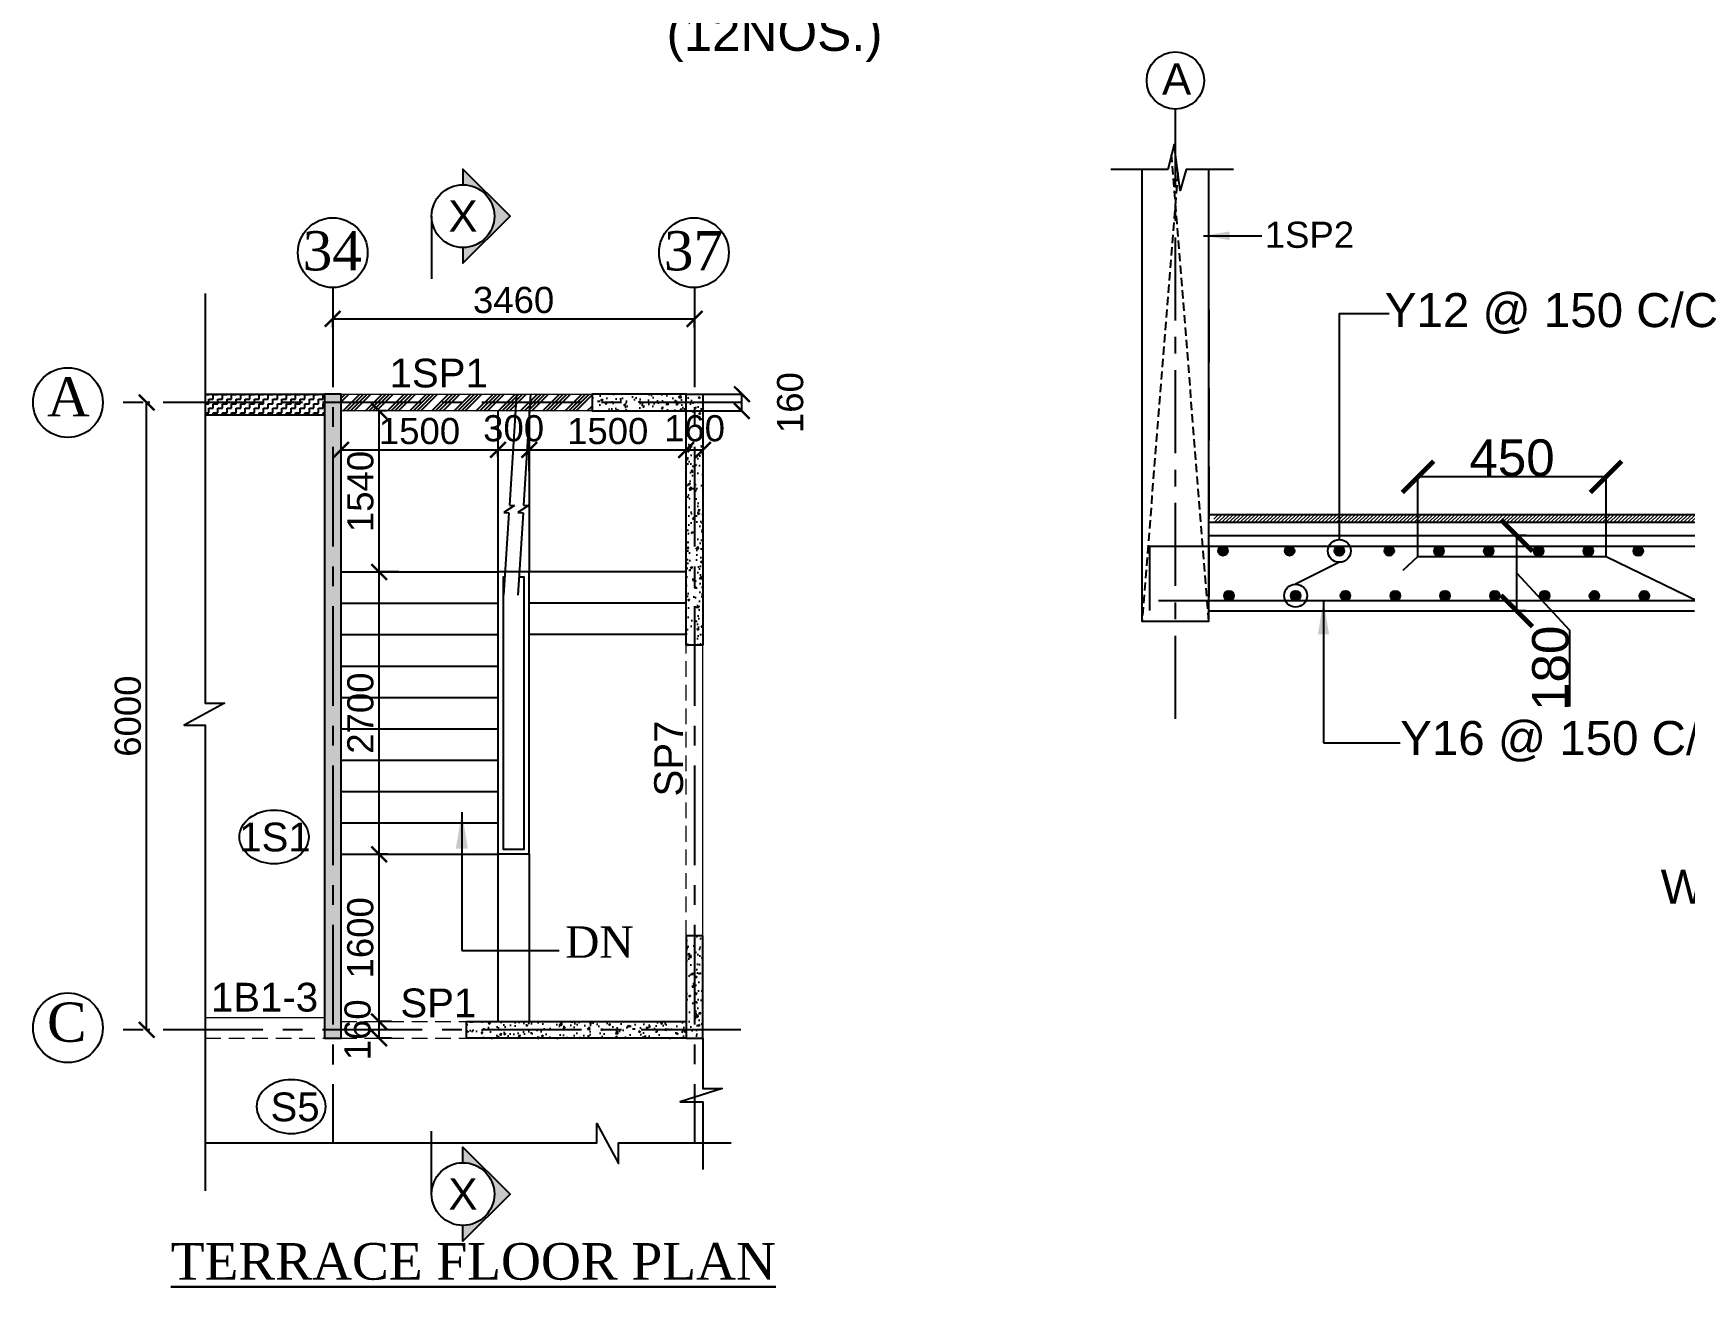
# Model space of a CAD drawing. Header units: inches. Extents: x 42351 to 118476, y -157843 to -108551.
# Drawn here: x 64314 to 80110, y -143791 to -131799 of the extents above; entities that cross this region are included whole.
import ezdxf
from ezdxf.enums import TextEntityAlignment as Align

# ---------------------------------------------------------------- set-up
doc = ezdxf.new("R2010")
doc.units = ezdxf.units.IN
doc.header["$MEASUREMENT"] = 0
for name, pattern in [('CENTER', [50.8, 31.75, -6.35, 6.35, -6.35]), ('Hidden', [3, 2, -1]), ('HIDDEN2', [4.7625, 3.175, -1.5875])]:
    doc.linetypes.add(name, pattern=pattern)
for name, color, linetype in [('1', 8, 'Continuous'), ('160 R.C. WALL HAT', 8, 'Continuous'), ('160 R.C.WALL', 6, 'Continuous'), ('2', 5, 'Continuous'), ('200 R.C. WALL', 8, 'Continuous'), ('200THK R.C WALL HAT', 253, 'Continuous'), ('4', 4, 'Continuous'), ('5', 2, 'Continuous'), ('AR-Elevation-3', 15, 'Continuous'), ('ARROW', 5, 'Continuous'), ('DIM', 251, 'Continuous'), ('GIRD CIR', 1, 'Continuous'), ('GIRD TEXT', 4, 'Continuous'), ('GRID', 8, 'CENTER'), ('GRID DIM', 4, 'Continuous'), ('NON STRUC R.C.WALL', 6, 'Continuous'), ('SECOND FLOOR BEAM', 6, 'Continuous'), ('SECOND FLOOR SLAB', 4, 'Continuous'), ('SLAB TXT', 4, 'Continuous'), ('SPANRAL BEAM', 3, 'Continuous'), ('STEP LINE', 6, 'Continuous')]:
    doc.layers.add(name, color=color, linetype=linetype)
for name, color, linetype, lineweight in [('BEAMS', 3, 'Continuous', 0), ('GRID NO', 4, 'Continuous', 9), ('HATCH', 252, 'Continuous', 9), ('inner wall', 4, 'Continuous', 30), ('SLAB CIR', 1, 'Continuous', 25), ('text', 4, 'Continuous', 30)]:
    doc.layers.add(name, color=color, linetype=linetype, lineweight=lineweight)
doc.styles.add('Arial', font='arial.ttf', dxfattribs={"height": 400})
doc.styles.add('KUMAR', font='romantic.ttf')
doc.styles.add('T-200', font='arial.ttf', dxfattribs={"height": 300})
doc.styles.add('T200', font='sanss___.ttf', dxfattribs={"height": 250})
doc.styles.add('T300', font='sanss___.ttf', dxfattribs={"height": 350})
doc.styles.add('T400', font='romantic.ttf')
doc.dimstyles.new('SCALE - 25', dxfattribs={"dimtxt": 325, "dimasz": 300, "dimexe": 4, "dimexo": 0, "dimgap": 1, "dimtad": 1, "dimdec": 0, "dimlfac": 0.25, "dimrnd": 5, "dimzin": 3, "dimdsep": 46, "dimtxsty": 'T300', "dimblk": 'ARCHTICK', "dimcen": 0.09, "dimdle": 4, "dimclrd": 5, "dimclre": 8, "dimclrt": 1, "dimadec": 0, "dimazin": 0, "dimtfac": 1, "dimtdec": 0, "dimtix": 1, "dimtofl": 0, "dimtmove": 2, "dimatfit": 3, "dimfxl": 0, "dimtolj": 1, "dimtzin": 0, "dimarcsym": 2})
doc.dimstyles.new('T 200', dxfattribs={"dimtxt": 250, "dimasz": 150, "dimexe": 1, "dimexo": 0, "dimgap": 50, "dimtad": 1, "dimdec": 0, "dimdsep": 46, "dimtxsty": 'T200', "dimblk": 'ARCHTICK', "dimcen": 2.5, "dimdle": 1, "dimclrd": 5, "dimclre": 253, "dimclrt": 1, "dimadec": 0, "dimazin": 0, "dimtfac": 1, "dimtdec": 0, "dimtmove": 2, "dimatfit": 3, "dimfxl": 0, "dimarcsym": 0})
doc.dimstyles.new('T 300', dxfattribs={"dimtxt": 250, "dimasz": 150, "dimexe": 1, "dimexo": 0, "dimgap": 50, "dimtad": 1, "dimdec": 0, "dimrnd": 5, "dimdsep": 46, "dimtxsty": 'T200', "dimblk": 'ARCHTICK', "dimcen": 2.5, "dimdle": 1, "dimclrd": 5, "dimclre": 253, "dimclrt": 4, "dimadec": 0, "dimazin": 0, "dimtfac": 1, "dimtdec": 0, "dimtmove": 2, "dimatfit": 3, "dimfxl": 0, "dimarcsym": 0})
pattern_1 = [(50, (2204449.76, 94343.4), (179.315046, -15.688034), [18.75, -206.25]), (355, (2204449.76, 94343.4), (-34.687833, 188.048033), [15, -165]), (100.451444, (2204464.7, 94342.1), (144.627212, 172.359998), [15.935048, -175.285528]), (46.1842, (2204449.76, 94393.4), (266.810333, -41.37982), [28.125, -309.375]), (96.635635, (2204472, 94389.96), (233.665486, 243.52965), [23.902586, -262.92844]), (351.184164, (2204449.76, 94393.4), (233.665486, 243.52965), [22.5, -247.5]), (21, (2204474.76, 94380.9), (149.226763, -100.654723), [18.75, -206.25]), (326, (2204474.76, 94380.9), (60.828833, 181.287511), [15, -165]), (71.451445, (2204487.2, 94372.52), (210.055594, 80.632788), [15.935047, -175.285528]), (37.5, (2204449.757, 94343.41), (3.0399638, 83.2234635), [0, -163, 0, -167.5, 0, -165.625]), (7.5, (2204449.76, 94343.41), (65.7673844, 98.602928), [0, -95.5, 0, -159.25, 0, -63.125]), (327.5, (2204394.01, 94343.41), (133.455609, -5.638718), [0, -62.5, 0, -195, 0, -258.75]), (317.5, (2204369.01, 94343.41), (145.7965423, 25.0262456), [0, -81.25, 0, -129.5, 0, -183.75])]

# ---------------------------------------------------------------- blocks, each defined once
blk = doc.blocks.new('_ARCHTICK')
at = {"color": 0, "linetype": 'ByBlock', "const_width": 0.15}
blk.add_lwpolyline([(-0.5, -0.5), (0.5, 0.5)], dxfattribs=at)
blk = doc.blocks.new('*D66')
at = {"layer": 'Defpoints', "color": 0}
for p in [(65400, -135333), (65429, -135333, 15), (65429, -141332, 15)]:
    blk.add_point(p, dxfattribs=at)
at = {"layer": 'GRID DIM', "color": 253, "lineweight": -2}
for p, q in [((65429, -135333), (65399, -135333)), ((65429, -141332), (65399, -141332))]:
    blk.add_line(p, q, dxfattribs=at)
at = {"layer": 'GRID DIM', "color": 5, "lineweight": -2}
blk.add_line((65400, -141333), (65400, -135332), dxfattribs=at)
at = {"layer": 'GRID DIM', "color": 5, "lineweight": -2, "xscale": 150, "yscale": 150, "zscale": 150}
for p, rotation in [((65400, -135333), 90), ((65400, -141332), 270)]:
    blk.add_blockref('_ARCHTICK', p, dxfattribs=dict(at, rotation=rotation))
at = {"layer": 'GRID DIM', "color": 4, "insert": (65221, -138332), "char_height": 250, "attachment_point": 5, "rotation": 90, "style": 'T200'}
blk.add_mtext('6000', dxfattribs=at)
blk = doc.blocks.new('*D67')
at = {"layer": 'Defpoints', "color": 0}
for p in [(70639, -134532), (67179, -134615, 15), (70639, -134615, 15)]:
    blk.add_point(p, dxfattribs=at)
at = {"layer": 'GRID DIM', "color": 5, "lineweight": -2}
blk.add_line((67178, -134532), (70640, -134532), dxfattribs=at)
at = {"layer": 'GRID DIM', "color": 253, "lineweight": -2}
for p, q in [((67179, -134615), (67179, -134531)), ((70639, -134615), (70639, -134531))]:
    blk.add_line(p, q, dxfattribs=at)
at = {"layer": 'GRID DIM', "color": 5, "lineweight": -2, "xscale": 150, "yscale": 150, "zscale": 150, "rotation": 180}
blk.add_blockref('_ARCHTICK', (67179, -134532), dxfattribs=at)
at = {"layer": 'GRID DIM', "color": 5, "lineweight": -2, "xscale": 150, "yscale": 150, "zscale": 150}
blk.add_blockref('_ARCHTICK', (70639, -134532), dxfattribs=at)
at = {"layer": 'GRID DIM', "color": 4, "insert": (68909, -134353), "char_height": 250, "attachment_point": 5, "style": 'T200'}
blk.add_mtext('3460', dxfattribs=at)
blk = doc.blocks.new('*D68')
at = {"layer": 'Defpoints', "color": 0}
for p in [(70559, -135253, 15), (71092, -135253), (70559, -135413, 15)]:
    blk.add_point(p, dxfattribs=at)
at = {"layer": 'DIM', "color": 253, "lineweight": -2}
for p, q in [((70559, -135253), (71093, -135253)), ((70559, -135413), (71093, -135413))]:
    blk.add_line(p, q, dxfattribs=at)
at = {"layer": 'DIM', "color": 5, "lineweight": -2}
blk.add_line((71092, -135414), (71092, -135252), dxfattribs=at)
at = {"layer": 'DIM', "color": 5, "lineweight": -2, "xscale": 150, "yscale": 150, "zscale": 150}
for p, rotation in [((71092, -135253), 90), ((71092, -135413), 270)]:
    blk.add_blockref('_ARCHTICK', p, dxfattribs=dict(at, rotation=rotation))
at = {"layer": 'DIM', "color": 1, "insert": (71555, -135333), "char_height": 250, "attachment_point": 5, "rotation": 90, "style": 'T200'}
blk.add_mtext('160', dxfattribs=at)
blk = doc.blocks.new('*D69')
at = {"layer": 'Defpoints', "color": 0}
for p in [(67623, -141252), (67742, -141252, 15), (67742, -141412, 15)]:
    blk.add_point(p, dxfattribs=at)
at = {"layer": 'DIM', "color": 253, "lineweight": -2}
for p, q in [((67742, -141252), (67622, -141252)), ((67742, -141412), (67622, -141412))]:
    blk.add_line(p, q, dxfattribs=at)
at = {"layer": 'DIM', "color": 5, "lineweight": -2}
blk.add_line((67623, -141413), (67623, -141251), dxfattribs=at)
at = {"layer": 'DIM', "color": 5, "lineweight": -2, "xscale": 150, "yscale": 150, "zscale": 150}
for p, rotation in [((67623, -141252), 90), ((67623, -141412), 270)]:
    blk.add_blockref('_ARCHTICK', p, dxfattribs=dict(at, rotation=rotation))
at = {"layer": 'DIM', "color": 1, "insert": (67418, -141332), "char_height": 250, "attachment_point": 5, "rotation": 90, "style": 'T200'}
blk.add_mtext('160', dxfattribs=at)
blk = doc.blocks.new('*D70')
at = {"layer": 'Defpoints', "color": 0}
for p in [(67623, -139653), (67707, -139653, 15), (67742, -141252, 15)]:
    blk.add_point(p, dxfattribs=at)
at = {"layer": 'DIM', "color": 253, "lineweight": -2}
for p, q in [((67707, -139653), (67622, -139653)), ((67742, -141252), (67622, -141252))]:
    blk.add_line(p, q, dxfattribs=at)
at = {"layer": 'DIM', "color": 5, "lineweight": -2}
blk.add_line((67623, -141253), (67623, -139652), dxfattribs=at)
at = {"layer": 'DIM', "color": 5, "lineweight": -2, "xscale": 150, "yscale": 150, "zscale": 150}
for p, rotation in [((67623, -139653), 90), ((67623, -141252), 270)]:
    blk.add_blockref('_ARCHTICK', p, dxfattribs=dict(at, rotation=rotation))
at = {"layer": 'DIM', "color": 1, "insert": (67444, -140452), "char_height": 250, "attachment_point": 5, "rotation": 90, "style": 'T200'}
blk.add_mtext('1600', dxfattribs=at)
blk = doc.blocks.new('*D71')
at = {"layer": 'Defpoints', "color": 0}
for p in [(67623, -136953), (67811, -136953, 15), (67707, -139653, 15)]:
    blk.add_point(p, dxfattribs=at)
at = {"layer": 'DIM', "color": 253, "lineweight": -2}
for p, q in [((67811, -136953), (67622, -136953)), ((67707, -139653), (67622, -139653))]:
    blk.add_line(p, q, dxfattribs=at)
at = {"layer": 'DIM', "color": 5, "lineweight": -2}
blk.add_line((67623, -139654), (67623, -136952), dxfattribs=at)
at = {"layer": 'DIM', "color": 5, "lineweight": -2, "xscale": 150, "yscale": 150, "zscale": 150}
for p, rotation in [((67623, -136953), 90), ((67623, -139653), 270)]:
    blk.add_blockref('_ARCHTICK', p, dxfattribs=dict(at, rotation=rotation))
at = {"layer": 'DIM', "color": 1, "insert": (67445, -138303), "char_height": 250, "attachment_point": 5, "rotation": 90, "style": 'T200'}
blk.add_mtext('2700', dxfattribs=at)
blk = doc.blocks.new('*D72')
at = {"layer": 'Defpoints', "color": 0}
for p in [(67623, -135413), (67693, -135413, 15), (67811, -136953, 15)]:
    blk.add_point(p, dxfattribs=at)
at = {"layer": 'DIM', "color": 253, "lineweight": -2}
for p, q in [((67693, -135413), (67622, -135413)), ((67811, -136953), (67622, -136953))]:
    blk.add_line(p, q, dxfattribs=at)
at = {"layer": 'DIM', "color": 5, "lineweight": -2}
blk.add_line((67623, -136954), (67623, -135412), dxfattribs=at)
at = {"layer": 'DIM', "color": 5, "lineweight": -2, "xscale": 150, "yscale": 150, "zscale": 150}
for p, rotation in [((67623, -135413), 90), ((67623, -136953), 270)]:
    blk.add_blockref('_ARCHTICK', p, dxfattribs=dict(at, rotation=rotation))
at = {"layer": 'DIM', "color": 1, "insert": (67445, -136183), "char_height": 250, "attachment_point": 5, "rotation": 90, "style": 'T200'}
blk.add_mtext('1540', dxfattribs=at)
blk = doc.blocks.new('*D73')
at = {"layer": 'Defpoints', "color": 0}
for p in [(67259, -135848, 15), (68759, -135785), (68759, -135848, 15)]:
    blk.add_point(p, dxfattribs=at)
at = {"layer": 'DIM', "color": 5, "lineweight": -2}
blk.add_line((67258, -135785), (68760, -135785), dxfattribs=at)
at = {"layer": 'DIM', "color": 253, "lineweight": -2}
for p, q in [((67259, -135848), (67259, -135784)), ((68759, -135848), (68759, -135784))]:
    blk.add_line(p, q, dxfattribs=at)
at = {"layer": 'DIM', "color": 5, "lineweight": -2, "xscale": 150, "yscale": 150, "zscale": 150, "rotation": 180}
blk.add_blockref('_ARCHTICK', (67259, -135785), dxfattribs=at)
at = {"layer": 'DIM', "color": 5, "lineweight": -2, "xscale": 150, "yscale": 150, "zscale": 150}
blk.add_blockref('_ARCHTICK', (68759, -135785), dxfattribs=at)
at = {"layer": 'DIM', "color": 1, "insert": (68009, -135607), "char_height": 250, "attachment_point": 5, "style": 'T200'}
blk.add_mtext('1500', dxfattribs=at)
blk = doc.blocks.new('*D74')
at = {"layer": 'Defpoints', "color": 0}
for p in [(68759, -135848, 15), (69059, -135785), (69059, -135988, 15)]:
    blk.add_point(p, dxfattribs=at)
at = {"layer": 'DIM', "color": 5, "lineweight": -2}
blk.add_line((68758, -135785), (69060, -135785), dxfattribs=at)
at = {"layer": 'DIM', "color": 253, "lineweight": -2}
for p, q in [((68759, -135848), (68759, -135784)), ((69059, -135988), (69059, -135784))]:
    blk.add_line(p, q, dxfattribs=at)
at = {"layer": 'DIM', "color": 5, "lineweight": -2, "xscale": 150, "yscale": 150, "zscale": 150, "rotation": 180}
blk.add_blockref('_ARCHTICK', (68759, -135785), dxfattribs=at)
at = {"layer": 'DIM', "color": 5, "lineweight": -2, "xscale": 150, "yscale": 150, "zscale": 150}
blk.add_blockref('_ARCHTICK', (69059, -135785), dxfattribs=at)
at = {"layer": 'DIM', "color": 1, "insert": (68909, -135580), "char_height": 250, "attachment_point": 5, "style": 'T200'}
blk.add_mtext('300', dxfattribs=at)
blk = doc.blocks.new('*D75')
at = {"layer": 'Defpoints', "color": 0}
for p in [(70559, -135785), (69059, -135988, 15), (70559, -135860, 15)]:
    blk.add_point(p, dxfattribs=at)
at = {"layer": 'DIM', "color": 5, "lineweight": -2}
blk.add_line((69058, -135785), (70560, -135785), dxfattribs=at)
at = {"layer": 'DIM', "color": 253, "lineweight": -2}
for p, q in [((69059, -135988), (69059, -135784)), ((70559, -135860), (70559, -135784))]:
    blk.add_line(p, q, dxfattribs=at)
at = {"layer": 'DIM', "color": 5, "lineweight": -2, "xscale": 150, "yscale": 150, "zscale": 150, "rotation": 180}
blk.add_blockref('_ARCHTICK', (69059, -135785), dxfattribs=at)
at = {"layer": 'DIM', "color": 5, "lineweight": -2, "xscale": 150, "yscale": 150, "zscale": 150}
blk.add_blockref('_ARCHTICK', (70559, -135785), dxfattribs=at)
at = {"layer": 'DIM', "color": 1, "insert": (69809, -135607), "char_height": 250, "attachment_point": 5, "style": 'T200'}
blk.add_mtext('1500', dxfattribs=at)
blk = doc.blocks.new('*D76')
at = {"layer": 'Defpoints', "color": 0}
for p in [(70719, -135785), (70719, -135834, 15), (70559, -135860, 15)]:
    blk.add_point(p, dxfattribs=at)
at = {"layer": 'DIM', "color": 5, "lineweight": -2}
blk.add_line((70558, -135785), (70720, -135785), dxfattribs=at)
at = {"layer": 'DIM', "color": 253, "lineweight": -2}
for p, q in [((70559, -135860), (70559, -135784)), ((70719, -135834), (70719, -135784))]:
    blk.add_line(p, q, dxfattribs=at)
at = {"layer": 'DIM', "color": 5, "lineweight": -2, "xscale": 150, "yscale": 150, "zscale": 150, "rotation": 180}
blk.add_blockref('_ARCHTICK', (70559, -135785), dxfattribs=at)
at = {"layer": 'DIM', "color": 5, "lineweight": -2, "xscale": 150, "yscale": 150, "zscale": 150}
blk.add_blockref('_ARCHTICK', (70719, -135785), dxfattribs=at)
at = {"layer": 'DIM', "color": 1, "insert": (70639, -135580), "char_height": 250, "attachment_point": 5, "style": 'T200'}
blk.add_mtext('160', dxfattribs=at)
blk = doc.blocks.new('R1')
at = {"layer": '5'}
h = blk.add_hatch(color=256, dxfattribs=at)
edge = h.paths.add_edge_path()
edge.add_arc((0, 0), 62.5, 0, 360)
at = {"layer": '5', "color": 6}
blk.add_circle((0, 0), 62.5, dxfattribs=at)
blk = doc.blocks.new('*D125')
at = {"layer": 'Defpoints', "color": 0}
for p in [(77556, -136043), (77556, -136805), (79356, -136805)]:
    blk.add_point(p, dxfattribs=at)
at = {"layer": 'DIM', "color": 5, "lineweight": -2}
blk.add_line((79360, -136043), (77552, -136043), dxfattribs=at)
at = {"layer": 'DIM', "color": 8, "lineweight": -2}
for p, q in [((77556, -136805), (77556, -136039)), ((79356, -136805), (79356, -136039))]:
    blk.add_line(p, q, dxfattribs=at)
at = {"layer": 'DIM', "color": 5, "lineweight": -2, "xscale": 300, "yscale": 300, "zscale": 300, "rotation": 180}
blk.add_blockref('_ARCHTICK', (77556, -136043), dxfattribs=at)
at = {"layer": 'DIM', "color": 5, "lineweight": -2, "xscale": 300, "yscale": 300, "zscale": 300}
blk.add_blockref('_ARCHTICK', (79356, -136043), dxfattribs=at)
at = {"layer": 'DIM', "color": 1, "insert": (78456, -135862), "char_height": 350, "attachment_point": 5, "style": 'T300'}
blk.add_mtext('\\A1;450', dxfattribs=at)
blk = doc.blocks.new('*D126')
at = {"layer": 'Defpoints', "color": 0}
for p in [(78502, -136605, 0), (78590, -136605, 0), (78590, -137325, 0)]:
    blk.add_point(p, dxfattribs=at)
at = {"layer": 'DIM', "color": 8, "lineweight": -2}
for p, q in [((78590, -136605, 0), (78498, -136605, 0)), ((78590, -137325, 0), (78498, -137325, 0))]:
    blk.add_line(p, q, dxfattribs=at)
at = {"layer": 'DIM', "color": 5, "lineweight": -2}
for p, q in [((78502, -137329, 0), (78502, -136601, 0)), ((78502, -136965, 0), (79007, -137509, 0)), ((79007, -137509, 0), (79007, -138239, 0))]:
    blk.add_line(p, q, dxfattribs=at)
at = {"layer": 'DIM', "color": 5, "lineweight": -2, "xscale": 300, "yscale": 300, "zscale": 300}
for p, rotation in [((78502, -136605, 0), 90), ((78502, -137325, 0), 270)]:
    blk.add_blockref('_ARCHTICK', p, dxfattribs=dict(at, rotation=rotation))
at = {"layer": 'DIM', "color": 1, "insert": (78826, -137874, 0), "char_height": 350, "attachment_point": 5, "rotation": 90, "style": 'T300'}
blk.add_mtext('\\A1;180', dxfattribs=at)

msp = doc.modelspace()

# ---------------------------------------------------------------- hatches: boundary and pattern name
at = {"layer": '1'}
for points in [[(68874.8, -133549.8), (68424.8, -133999.8), (68424.8, -133849.8, 0.4142136), (68724.8, -133549.8, 0.4142136), (68424.8, -133249.8), (68424.8, -133099.8)], [(68874.8, -142902.5), (68424.8, -142452.5), (68424.8, -142602.5, -0.4142136), (68724.8, -142902.5, -0.4142136), (68424.8, -143202.5), (68424.8, -143352.5)]]:
    msp.add_hatch(color=30, dxfattribs=at).paths.add_polyline_path(points)
at = {"layer": '160 R.C. WALL HAT'}
h = msp.add_hatch(dxfattribs=at)
h.set_pattern_fill('AR-CONC', color=256, scale=25)
h.set_pattern_definition([(50, (2204469.76, 94343.4), (179.315046, -15.688034), [18.75, -206.25]), (355, (2204469.76, 94343.4), (-34.687833, 188.048033), [15, -165]), (100.451444, (2204484.7, 94342.1), (144.627212, 172.359998), [15.935048, -175.285528]), (46.1842, (2204469.76, 94393.4), (266.810333, -41.37982), [28.125, -309.375]), (96.635635, (2204492, 94389.96), (233.665486, 243.52965), [23.902586, -262.92844]), (351.184164, (2204469.76, 94393.4), (233.665486, 243.52965), [22.5, -247.5]), (21, (2204494.76, 94380.9), (149.226763, -100.654723), [18.75, -206.25]), (326, (2204494.76, 94380.9), (60.828833, 181.287511), [15, -165]), (71.451445, (2204507.2, 94372.52), (210.055594, 80.632788), [15.935047, -175.285528]), (37.5, (2204469.757, 94343.41), (3.0399638, 83.2234635), [0, -163, 0, -167.5, 0, -165.625]), (7.5, (2204469.76, 94343.41), (65.7673844, 98.602928), [0, -95.5, 0, -159.25, 0, -63.125]), (327.5, (2204414.01, 94343.41), (133.455609, -5.638718), [0, -62.5, 0, -195, 0, -258.75]), (317.5, (2204389.01, 94343.41), (145.7965423, 25.0262456), [0, -81.25, 0, -129.5, 0, -183.75])])
h.paths.add_polyline_path([(67259.2, -135252.5), (67099.2, -135252.5), (67099.2, -141412.4), (67259.2, -141412.4)])
h = msp.add_hatch(dxfattribs=at)
h.set_pattern_fill('AR-CONC', color=256, scale=25)
h.set_pattern_definition([(50, (2204449.76, 94363.41), (179.315046, -15.688034), [18.75, -206.25]), (355, (2204449.76, 94363.4), (-34.687833, 188.048033), [15, -165]), (100.451444, (2204464.7, 94362.1), (144.627212, 172.359998), [15.935048, -175.285528]), (46.1842, (2204449.76, 94413.4), (266.810333, -41.37982), [28.125, -309.375]), (96.635635, (2204472, 94409.96), (233.665486, 243.52965), [23.902586, -262.92844]), (351.184164, (2204449.76, 94413.4), (233.665486, 243.52965), [22.5, -247.5]), (21, (2204474.76, 94400.91), (149.226763, -100.654723), [18.75, -206.25]), (326, (2204474.76, 94400.9), (60.828833, 181.287511), [15, -165]), (71.451445, (2204487.2, 94392.52), (210.055594, 80.632788), [15.935047, -175.285528]), (37.5, (2204449.757, 94363.41), (3.0399638, 83.2234635), [0, -163, 0, -167.5, 0, -165.625]), (7.5, (2204449.76, 94363.41), (65.7673844, 98.602928), [0, -95.5, 0, -159.25, 0, -63.125]), (327.5, (2204394.01, 94363.41), (133.455609, -5.638718), [0, -62.5, 0, -195, 0, -258.75]), (317.5, (2204369.01, 94363.41), (145.7965423, 25.0262456), [0, -81.25, 0, -129.5, 0, -183.75])])
h.paths.add_polyline_path([(70559.2, -135252.5), (69659.2, -135252.5), (69659.2, -135412.5), (70559.2, -135412.5)])
h = msp.add_hatch(dxfattribs=at)
h.set_pattern_fill('AR-CONC', color=256, scale=25)
h.set_pattern_definition(pattern_1)
h.paths.add_polyline_path([(70559.2, -137652.4), (70719.2, -137652.4), (70719.2, -135252.5), (70559.2, -135252.5)])
h = msp.add_hatch(dxfattribs=at)
h.set_pattern_fill('AR-CONC', color=256, scale=25)
h.set_pattern_definition(pattern_1)
h.paths.add_polyline_path([(70719.2, -140432.4), (70559.2, -140432.4), (70559.2, -141412.4), (70719.2, -141412.4)])
h = msp.add_hatch(dxfattribs=at)
h.set_pattern_fill('AR-CONC', color=256, scale=25)
h.set_pattern_definition(pattern_1)
h.paths.add_polyline_path([(68459, -141252.4), (68459, -141412.4), (70559.2, -141412.4), (70559.2, -141252.4)])
at = {"layer": '200THK R.C WALL HAT'}
h = msp.add_hatch(dxfattribs=at)
h.set_pattern_fill('ZIGZAG', color=256, scale=350, style=0)
h.set_pattern_definition([(0, (2204449.757, 94343.407), (43.75, 43.75), [43.75, -43.75]), (90, (2204493.507, 94343.407), (-43.75, 43.75), [43.75, -43.75])])
h.paths.add_polyline_path([(67099.2, -135452.5), (67099.2, -135252.5), (65959.5, -135252.5), (65959.5, -135452.5)])
at = {"layer": 'HATCH'}
h = msp.add_hatch(dxfattribs=at)
h.set_pattern_fill('ANSI31', color=8, scale=200, style=0)
h.set_pattern_definition([(45, (81115.722, -136240.2), (-17.67767, 17.67767), [])])
h.paths.add_polyline_path([(75605, -136405.2), (75605, -136481.2), (80487.4, -136481.2), (80487.4, -136405.2)])
at = {"layer": 'NON STRUC R.C.WALL'}
h = msp.add_hatch(dxfattribs=at)
h.set_pattern_fill('ANSI34', color=1, scale=200)
h.set_pattern_definition([(45, (67279.23, -135412.5), (-106.066, 106.066), []), (45, (67314.58, -135412.5), (-106.066, 106.066), []), (45, (67349.94, -135412.5), (-106.066, 106.066), []), (45, (67385.3, -135412.5), (-106.066, 106.066), [])])
h.paths.add_polyline_path([(67259.2, -135412.5), (69659.2, -135412.5), (69659.2, -135252.5), (67259.2, -135252.5)])

# ---------------------------------------------------------------- linework, layer by layer
at = {"layer": '1', "linetype": 'HIDDEN2', "ltscale": 25}
for p, q in [((75557.4, -137423.3, 0), (75200.6, -132964, 0)), ((75260.4, -133135.6, 0), (74917.4, -137423.3, 0))]:
    msp.add_line(p, q, dxfattribs=at)
at = {"layer": '1', "color": 30}
for p, q in [((68124.8, -133549.8), (68124.8, -134149.8)), ((68124.8, -142902.5), (68124.8, -142302.5))]:
    msp.add_line(p, q, dxfattribs=at)
at = {"layer": '1', "linetype": 'Hidden', "ltscale": 250}
msp.add_line((75557.4, -134445.2), (75557.4, -137325.2), dxfattribs=at)
at = {"layer": '1'}
for p, q in [((68759.2, -136952.5, 14.7), (68759.2, -139652.5, 14.7)), ((69059.2, -136952.5, 14.7), (68759.2, -136952.5, 14.7)), ((69059.2, -139652.5, 14.7), (69059.2, -136952.5, 14.7)), ((69059.2, -139652.5, 14.7), (68759.2, -139652.5, 14.7))]:
    msp.add_line(p, q, dxfattribs=at)
for points, elevation in [([(75792.6, -133104), (75340.9, -133104), (75282.5, -133304.9), (75225.3, -132865.8), (75165.5, -133104), (74619.5, -133104)], 0), ([(68825.1, -137002.5), (68809.2, -137002.5), (68809.2, -139602.5), (69009.2, -139602.5), (69009.2, -137002.5), (68959.5, -137002.5)], 14.7)]:
    msp.add_lwpolyline(points, dxfattribs=dict(at, elevation=elevation))
at = {"layer": '1', "color": 30}
for points in [[(68424.8, -133849.8), (68424.8, -133999.8), (68874.8, -133549.8), (68424.8, -133099.8), (68424.8, -133249.8)], [(68424.8, -142602.5), (68424.8, -142452.5), (68874.8, -142902.5), (68424.8, -143352.5), (68424.8, -143202.5)]]:
    msp.add_lwpolyline(points, dxfattribs=at)
for centre in [(68424.8, -133549.8), (68424.8, -142902.5)]:
    msp.add_circle(centre, 300, dxfattribs=at)
at = {"layer": '160 R.C.WALL'}
msp.add_line((69659.2, -135252.5, 14.7), (69659.2, -135412.5, 14.7), dxfattribs=at)
at = {"layer": '160 R.C.WALL', "elevation": 14.7}
for points in [[(67259.2, -135252.5), (67099.2, -135252.5), (67099.2, -141412.4), (67259.2, -141412.4)], [(69659.2, -135412.5), (70559.2, -135412.5), (70559.2, -135252.5), (69659.2, -135252.5)], [(70719.2, -137652.4), (70559.2, -137652.4), (70559.2, -135252.5), (70719.2, -135252.5)], [(70719.2, -140432.4), (70559.2, -140432.4), (70559.2, -141412.4), (70719.2, -141412.4)], [(70559.2, -141412.4), (68459.2, -141412.4), (68459.2, -141252.4), (70559.2, -141252.4)]]:
    msp.add_lwpolyline(points, close=True, dxfattribs=at)
at = {"layer": '2'}
for points in [[(76805.5, -136642.3), (76805.5, -134481.5), (77280.8, -134481.5)], [(76805.5, -136860.5), (76386.8, -137070.2)]]:
    msp.add_lwpolyline(points, dxfattribs=at)
for centre in [(76805.5, -136751.4), (76386.8, -137179.3)]:
    msp.add_circle(centre, 109.1, dxfattribs=at)
at = {"layer": '200 R.C. WALL', "color": 6, "elevation": 14.7}
msp.add_lwpolyline([(65959.5, -135252.5), (67099.2, -135252.5), (67099.2, -135452.5), (65959.5, -135452.5)], dxfattribs=at)
at = {"layer": '4'}
for p, q in [((75557.4, -136605.2, 0), (80365, -136605.2)), ((75557.4, -137325.2, 0), (80199.7, -137325.2))]:
    msp.add_line(p, q, dxfattribs=at)
at = {"layer": '4', "elevation": 0}
msp.add_lwpolyline([(74917.4, -133104), (74917.4, -137423.3), (75557.4, -137423.3), (75557.4, -133104)], dxfattribs=at)
at = {"layer": '5'}
for p, q in [((74989.7, -136705.2), (80342.1, -136705.2)), ((77556.4, -136805.2), (77412.9, -136939.1)), ((77556.4, -136805.2), (79356.4, -136805.2)), ((79356.4, -136805.2), (92222.6, -143043.3)), ((75074.6, -137225.2, 0), (81185.4, -137225.2))]:
    msp.add_line(p, q, dxfattribs=at)
at = {"layer": '5', "color": 2}
msp.add_line((74989.7, -136705.2, 14.7), (74989.7, -137322.5, 14.7), dxfattribs=at)
at = {"layer": 'AR-Elevation-3', "color": 8}
for p, q in [((81781, -136405.2), (75557.4, -136405.2)), ((81813, -136481.2), (75557.4, -136481.2))]:
    msp.add_line(p, q, dxfattribs=at)
at = {"layer": 'BEAMS', "color": 4, "linetype": 'Continuous', "ltscale": 0.01}
for p, q in [((67259.1, -135252.5, 14.7), (69659.2, -135252.5, 14.7)), ((67259.2, -135412.5, 14.7), (67259.2, -135252.5, 14.7)), ((69659.2, -135412.5, 14.7), (67259.2, -135412.5, 14.7)), ((70719.2, -140432.4, 14.7), (70719.2, -137652.4, 14.7)), ((65959.5, -141212.4, 14.7), (67099.2, -141212.4, 14.7))]:
    msp.add_line(p, q, dxfattribs=at)
at = {"layer": 'BEAMS', "linetype": 'Hidden', "ltscale": 75}
for p, q in [((70559.2, -140432.4, 14.7), (70559.2, -137652.4, 14.7)), ((67259.2, -141252.4, 14.7), (68459.2, -141252.4, 14.7)), ((65959.5, -141412.3, 14.7), (67099.2, -141412.3, 14.7)), ((67259.2, -141412.4, 14.7), (68459.2, -141412.4, 14.7))]:
    msp.add_line(p, q, dxfattribs=at)
at = {"layer": 'DIM'}
for points, elevation in [([(65959.5, -134289.9), (65959.5, -138208.9), (66143.7, -138208.9), (65760.2, -138416.6), (65959.5, -138416.6), (65959.5, -142872.4)], 14.7), ([(70719.2, -141412.4), (70719.2, -141893.4), (70902.9, -141893.4), (70501.6, -142021.5), (70719.2, -142021.5), (70719.2, -142666.4)], 29.5), ([(65959.5, -142411.4), (69704.3, -142411.4), (69704.3, -142227.2), (69912, -142610.7), (69912, -142411.4), (70990.5, -142411.4)], 14.7)]:
    msp.add_lwpolyline(points, dxfattribs=dict(at, elevation=elevation))
at = {"layer": 'GIRD CIR'}
for centre, radius in [((75237.4, -132252.9, 0), 274.3), ((67179.2, -133899.1, 29.5), 333.3), ((70632.9, -133899.1, 29.5), 333.3), ((64646.9, -135332.5, 29.5), 333.3), ((64646.9, -141312.4, 29.5), 333.3)]:
    msp.add_circle(centre, radius, dxfattribs=at)
at = {"layer": 'GRID', "ltscale": 25}
msp.add_line((75237.4, -138356.6, 0), (75237.4, -132527.2, 0), dxfattribs=at)
at = {"layer": 'GRID', "ltscale": 30}
for p, q in [((67179.2, -134232.4, 14.7), (67179.2, -142411.4, 14.7)), ((70639.2, -134232.3, 14.7), (70639.2, -142411.4, 14.7)), ((71082.5, -135332.5, 14.7), (64980.3, -135332.5, 14.7)), ((71082.5, -141332.4, 14.7), (64979.7, -141332.4, 14.7))]:
    msp.add_line(p, q, dxfattribs=at)
at = {"layer": 'SLAB CIR'}
msp.add_ellipse((66618.5, -139487.3, 14), major_axis=(-331, 0), ratio=0.77685, dxfattribs=at)
at = {"layer": 'SLAB CIR', "extrusion": (0, 0, -1)}
msp.add_ellipse((66782.5, -142066.5), major_axis=(331, 0), ratio=0.77685, dxfattribs=at)
at = {"layer": 'STEP LINE'}
for p, q in [((68937.6, -135252.5, 14.7), (68869.4, -136313.7, 14.7)), ((69072.1, -135252.5, 14.7), (69003.8, -136313.7, 14.7)), ((68759.2, -135412.5, 14.7), (68759.2, -136952.5, 14.7)), ((69059.2, -135412.5, 14.7), (69059.2, -136952.5, 14.7)), ((68917.8, -136316.9, 14.7), (68816.3, -136383.4, 14.7)), ((68869.4, -136313.7, 14.7), (68917.8, -136316.9, 14.7)), ((69052.2, -136316.9, 14.7), (68950.8, -136383.4, 14.7)), ((69003.8, -136313.7, 14.7), (69052.2, -136316.9, 14.7)), ((68864.7, -136386.5, 14.7), (68813.9, -137176.1, 14.7)), ((68816.3, -136383.4, 14.7), (68864.7, -136386.5, 14.7)), ((68999.2, -136386.5, 14.7), (68948.4, -137176.1, 14.7)), ((68950.8, -136383.4, 14.7), (68999.2, -136386.5, 14.7)), ((67259.2, -136952.5, 14.7), (68759.2, -136952.5, 14.7)), ((70559.2, -136952.5, 14.7), (69059.2, -136952.5, 14.7)), ((67259.2, -137252.5, 14.7), (68759.2, -137252.5, 14.7)), ((70559.2, -137252.5, 14.7), (69059.2, -137252.5, 14.7)), ((67259.2, -137552.5, 14.7), (68759.2, -137552.5, 14.7)), ((70559.2, -137552.5, 14.7), (69059.2, -137552.5, 14.7)), ((67259.2, -137852.5, 14.7), (68759.2, -137852.5, 14.7)), ((67259.2, -138152.5, 14.7), (68759.2, -138152.5, 14.7)), ((67259.2, -138452.5, 14.7), (68759.2, -138452.5, 14.7)), ((67259.2, -138752.5, 14.7), (68759.2, -138752.5, 14.7)), ((67259.2, -139052.5, 14.7), (68759.2, -139052.5, 14.7)), ((67259.2, -139352.5, 14.7), (68759.2, -139352.5, 14.7)), ((67259.2, -139652.5, 14.7), (68759.2, -139652.5, 14.7)), ((68759.2, -139652.5, 14.7), (68759.2, -141252.4, 14.7)), ((69059.2, -139652.5, 14.7), (69059.2, -141252.4, 14.7))]:
    msp.add_line(p, q, dxfattribs=at)

# ---------------------------------------------------------------- block references
at = {"layer": '5', "color": 3, "xscale": 0.7372799999144111, "yscale": 0.7372799999144111, "zscale": 0.7372799999144111, "rotation": 359.0044604247437}
for p in [(75692, -136751.2, 0), (76329, -136751.2), (76805.5, -136751.4), (77282, -136751.6), (77757.8, -136751.7), (78234.3, -136751.9), (78710.9, -136752.1), (79186.6, -136752.2), (79663.2, -136752.4), (75749.8, -137179.3, 0), (76386.8, -137179.3), (76863.3, -137179.5), (77339.8, -137179.6), (77815.6, -137179.8), (78292.1, -137179.9), (78768.7, -137180.1), (79244.4, -137180.3), (79720.9, -137180.4)]:
    msp.add_blockref('R1', p, dxfattribs=at)

# ---------------------------------------------------------------- texts
at = {"layer": 'GIRD TEXT', "ltscale": 7}
for s, height, style, p in [('A', 300, 'T300', (75109.2, -132388.1, 8.2)), ('34', 375, 'T400', (66892.2, -134068.4)), ('37', 375, 'T400', (70345.9, -134068.4)), ('A', 375, 'T400', (64447.4, -135465.8)), ('C', 375, 'T400', (64447.4, -141445.7))]:
    msp.add_text(s, height=height, dxfattribs=dict(at, style=style)).set_placement(p)
at = {"layer": 'GRID NO', "style": 'T-200'}
for p in [(68424.8, -133549.8), (68424.8, -142902.5)]:
    msp.add_text('X', height=300, dxfattribs=at).set_placement(p, align=Align.MIDDLE)
at = {"layer": 'inner wall', "color": 2, "style": 'KUMAR'}
msp.add_text('DN', height=300, dxfattribs=at).set_placement((69402.4, -140642.3))
at = {"layer": 'SECOND FLOOR BEAM', "style": 'T300'}
msp.add_text('1B1-3', height=275, dxfattribs=at).set_placement((66014.5, -141157.2))
at = {"layer": 'SECOND FLOOR SLAB', "style": 'T300'}
msp.add_text('1S1', height=275, dxfattribs=at).set_placement((66285.5, -139625.3))
at = {"layer": 'SLAB TXT', "style": 'T300'}
msp.add_text('S5', height=275, dxfattribs=at).set_placement((66584.2, -142206.2))
at = {"layer": 'SPANRAL BEAM', "style": 'T300'}
for s, p in [('1SP1', (67722.8, -135188.2)), ('SP1', (67826, -141211.7))]:
    msp.add_text(s, height=275, dxfattribs=at).set_placement(p)
msp.add_text('SP7', height=275, rotation=90, dxfattribs=at).set_placement((70528.6, -139099.9))
at = {"layer": 'text', "color": 6, "style": 'Arial'}
msp.add_text('(12NOS.)', height=350, dxfattribs=at).set_placement((70371.8, -131968.8))
at = {"layer": 'text', "style": 'T300'}
msp.add_text('1SP2', height=250, rotation=0.00006, dxfattribs=at).set_placement((76946.3, -133852.8), align=Align.RIGHT)
at = {"layer": 'text', "color": 3, "style": 'T300'}
for s, p in [('Y12 @ 150 C/C', (77239.9, -134611.2)), ('Y16 @ 150 C/C', (77387.2, -138703.3)), ('WAIST SLAB', (79877.4, -140124.3))]:
    msp.add_text(s, height=325, dxfattribs=at).set_placement(p)
at = {"layer": 'text', "color": 4, "style": 'T400'}
msp.add_text('%%UTERRACE FLOOR PLAN', height=350, dxfattribs=at).set_placement((68524.1, -143546.8), align=Align.MIDDLE)

# ---------------------------------------------------------------- dimensions: what is measured, and where the dimension line sits
at = {"layer": 'DIM', "color": 2}
for base, p1, p2, picture, middle in [((71092.3, -135252.5), (70559.2, -135412.5, 14.7), (70559.2, -135252.5, 14.7), '*D68', (71555.1, -135332.5)), ((67623.4, -135412.5), (67810.8, -136952.5, 14.7), (67692.7, -135412.5, 14.7), '*D72', (67444.7, -136182.5)), ((67623.4, -136952.5), (67706.9, -139652.5, 14.7), (67810.8, -136952.5, 14.7), '*D71', (67444.7, -138302.5)), ((67623.4, -139652.5), (67741.7, -141252.4, 14.7), (67706.9, -139652.5, 14.7), '*D70', (67444.5, -140452.5)), ((67623.4, -141252.4), (67741.7, -141412.4, 14.7), (67741.7, -141252.4, 14.7), '*D69', (67418.5, -141332.4))]:
    dim = msp.add_linear_dim(base=base, p1=p1, p2=p2, angle=90, dimstyle='T 200', override={"dimrnd": 5, "dimfxl": 1.5, "dimarcsym": 2}, dxfattribs=at)
    dim.commit()
    dim.dimension.update_dxf_attribs({"geometry": picture, "text_midpoint": middle})
for base, p1, p2, picture, middle in [((68759.2, -135785.3), (67259.2, -135848, 14.7), (68759.2, -135848, 14.7), '*D73', (68009.2, -135606.6)), ((69059.2, -135785.3), (68759.2, -135848, 14.7), (69059.2, -135988.2, 14.7), '*D74', (68909.2, -135580.4)), ((70559.2, -135785.3), (69059.2, -135988.2, 14.7), (70559.2, -135859.7, 14.7), '*D75', (69809.2, -135606.6)), ((70719.2, -135785.3), (70559.2, -135859.7, 14.7), (70719.2, -135834.1, 14.7), '*D76', (70639.2, -135580.4))]:
    dim = msp.add_linear_dim(base=base, p1=p1, p2=p2, dimstyle='T 200', override={"dimrnd": 5, "dimfxl": 1.5, "dimarcsym": 2}, dxfattribs=at)
    dim.commit()
    dim.dimension.update_dxf_attribs({"geometry": picture, "text_midpoint": middle})
at = {"layer": 'DIM'}
dim = msp.add_linear_dim(base=(77556.4, -136043.2), p1=(79356.4, -136805.2), p2=(77556.4, -136805.2), dimstyle='SCALE - 25', dxfattribs=at)
dim.commit()
dim.dimension.update_dxf_attribs({"geometry": '*D125', "text_midpoint": (78456.4, -135861.9)})
dim = msp.add_linear_dim(base=(78501.6, -136605.2, 0), p1=(78590.4, -137325.2, 0), p2=(78590.4, -136605.2, 0), angle=90, dimstyle='SCALE - 25', override={"dimtmove": 1}, dxfattribs=at)
dim.commit()
dim.dimension.update_dxf_attribs({"geometry": '*D126', "text_midpoint": (79007.1, -137509.8, 0), "dimtype": 160})
at = {"layer": 'GRID DIM'}
dim = msp.add_linear_dim(base=(70639.2, -134532.1), p1=(67179.2, -134615.4, 14.7), p2=(70639.2, -134615.4, 14.7), dimstyle='T 300', dxfattribs=at)
dim.commit()
dim.dimension.update_dxf_attribs({"geometry": '*D67', "text_midpoint": (68909.2, -134353.1)})
dim = msp.add_linear_dim(base=(65399.7, -135332.5), p1=(65429.3, -141332.4, 14.7), p2=(65429.3, -135332.5, 14.7), angle=90, dimstyle='T 300', dxfattribs=at)
dim.commit()
dim.dimension.update_dxf_attribs({"geometry": '*D66', "text_midpoint": (65220.7, -138332.5)})

# ---------------------------------------------------------------- leaders
at = {"layer": 'ARROW'}
for points, override in [([(75506.8, -133737.5), (76062.3, -133737.5)], {"dimasz": 250, "dimtad": 0, "dimrnd": 5, "dimfxl": 5000, "dimarcsym": 2}), ([(68414.2, -139249.2), (68414.2, -140573.7), (69345.6, -140573.7)], {"dimasz": 350, "dimtad": 0, "dimfxl": 5000, "dimarcsym": 2})]:
    msp.add_leader(points, dimstyle='T 200', override=override, dxfattribs=at)
at = {"layer": 'ARROW', "color": 2}
msp.add_leader([(76653.2, -137225.2), (76653.2, -138587.4), (77387.2, -138587.4)], dimstyle='SCALE - 25', override={"dimasz": 325, "dimtad": 0}, dxfattribs=at)

doc.saveas('drawing.dxf')
